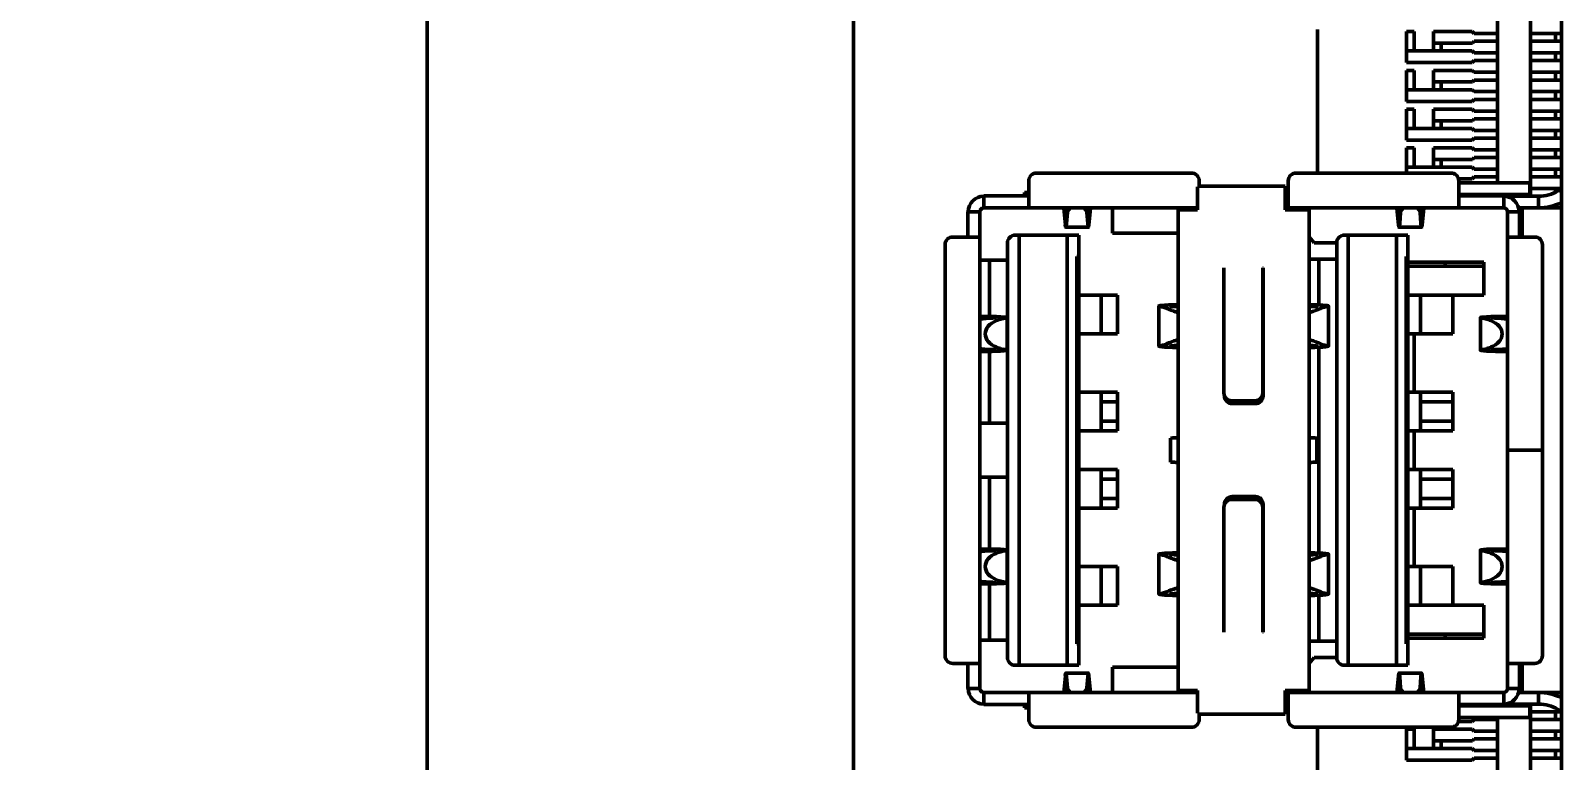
# Model space of a CAD drawing. Header units: millimetres. Extents: x 3137 to 5094, y 789 to 1822.
# Drawn here: x 3280.5 to 3320.02, y 1572.06 to 1590.89 of the extents above; entities that cross this region are included whole.
import ezdxf

# ---------------------------------------------------------------- set-up
doc = ezdxf.new("R2010")
doc.units = ezdxf.units.MM
doc.header["$LTSCALE"] = 1.8
doc.layers.add('외형선(ISO)', color=7, linetype='Continuous', lineweight=50)
doc.layers.add('치수(ISO)', color=7, linetype='Continuous', lineweight=25)
doc.styles.add('레이블 문자 (JIS)', font='')
doc.styles.get('레이블 문자 (JIS)').set_extended_font_data('Gulim')
doc.dimstyles.new('복사 대상기본값 (JIS)', dxfattribs={"dimscale": 1.5, "dimtxt": 3, "dimasz": 2, "dimexe": 1, "dimexo": 0.5, "dimgap": 0.8, "dimtad": 1, "dimdsep": 46, "dimtxsty": '레이블 문자 (JIS)', "dimblk": 'Filled-1', "dimcen": 0.09, "dimdle": 10, "dimclrd": 256, "dimclre": 256, "dimclrt": 256, "dimazin": 2, "dimtfac": 0.666667, "dimtmove": 0, "dimatfit": 3, "dimldrblk": 'OPEN', "dimfxl": 1, "dimtolj": 1, "dimtzin": 0, "dimlwd": -1, "dimlwe": -1, "dimarcsym": 0})

# ---------------------------------------------------------------- blocks, each defined once
blk = doc.blocks.new('Filled-1')
at = {"color": 0}
for p, q in [((0, 0), (-1, 0.1)), ((-1, 0.1), (-1, -0.1)), ((-1, 0), (0, 0)), ((-1, -0.1), (0, 0))]:
    blk.add_line(p, q, dxfattribs=at)
at = {"color": 0, "flags": 128}
blk.add_lwpolyline([(-1, -0.1), (0, 0), (-1, 0.1), (-1, -0.1)], dxfattribs=at)
at = {"color": 0}
blk.add_solid([(-1, -0.1), (0, 0), (-1, 0.1), (-1, -0.1)], dxfattribs=at)
blk = doc.blocks.new('*D739')
at = {"layer": 'Defpoints', "color": 0}
for p in [(3263.071, 1603.811), (3289.742, 1603.811), (3289.742, 1542.211)]:
    blk.add_point(p, dxfattribs=at)
at = {"layer": '치수(ISO)'}
for p, q in [((3288.992, 1603.811), (3261.571, 1603.811)), ((3263.071, 1545.211), (3263.071, 1600.811)), ((3288.992, 1542.211), (3261.571, 1542.211))]:
    blk.add_line(p, q, dxfattribs=at)
at = {"layer": '치수(ISO)', "linetype": 'ByBlock', "xscale": 3, "yscale": 3, "zscale": 3}
for p, rotation in [((3263.071, 1603.811), 90), ((3263.071, 1542.211), 270)]:
    blk.add_blockref('Filled-1', p, dxfattribs=dict(at, rotation=rotation))
at = {"layer": '치수(ISO)', "insert": (3252.362, 1573.07), "char_height": 15, "attachment_point": 5, "rotation": 90, "style": '레이블 문자 (JIS)'}
blk.add_mtext('\\A1;61.6', dxfattribs=at)
blk = doc.blocks.new('_Open')
at = {"color": 0, "linetype": 'ByBlock', "lineweight": -2}
for p, q in [((-1, 0.167), (0, 0)), ((-1, -0.167), (0, 0)), ((0, 0), (-1, 0))]:
    blk.add_line(p, q, dxfattribs=at)
blk = doc.blocks.new('*D740')
at = {"layer": 'Defpoints', "color": 0}
for p in [(3222.923, 1613.811), (3292.742, 1613.811), (3292.742, 1520.211)]:
    blk.add_point(p, dxfattribs=at)
at = {"layer": '치수(ISO)'}
for p, q in [((3291.992, 1613.811), (3221.423, 1613.811)), ((3222.923, 1523.211), (3222.923, 1610.811)), ((3291.992, 1520.211), (3221.423, 1520.211))]:
    blk.add_line(p, q, dxfattribs=at)
at = {"layer": '치수(ISO)', "linetype": 'ByBlock', "xscale": 3, "yscale": 3, "zscale": 3}
for p, rotation in [((3222.923, 1613.811), 90), ((3222.923, 1520.211), 270)]:
    blk.add_blockref('Filled-1', p, dxfattribs=dict(at, rotation=rotation))
at = {"layer": '치수(ISO)', "insert": (3212.234, 1566.971), "char_height": 15, "attachment_point": 5, "rotation": 90, "style": '레이블 문자 (JIS)'}
blk.add_mtext('\\A1;93.6', dxfattribs=at)

msp = doc.modelspace()

# ---------------------------------------------------------------- linework, layer by layer
at = {"layer": '외형선(ISO)'}
for p, q in [((3320.018, 1566.811), (3320.018, 1612.211)), ((3290.742, 1611.811), (3290.742, 1522.211)), ((3301.742, 1611.011), (3301.742, 1523.011)), ((3319.218, 1586.611), (3319.218, 1591.511)), ((3313.718, 1590.911), (3313.718, 1587.211)), ((3316.018, 1590.361), (3316.018, 1590.861)), ((3316.018, 1590.861), (3316.218, 1590.861)), ((3316.218, 1590.361), (3316.218, 1590.861)), ((3316.718, 1590.561), (3316.718, 1590.861)), ((3317.018, 1590.861), (3316.718, 1590.861)), ((3317.718, 1590.861), (3317.018, 1590.861)), ((3317.718, 1590.861), (3317.768, 1590.811)), ((3318.368, 1591.161), (3318.368, 1586.961)), ((3316.718, 1590.361), (3316.718, 1590.561)), ((3317.018, 1590.561), (3316.718, 1590.561)), ((3316.918, 1590.361), (3316.918, 1590.561)), ((3317.018, 1590.561), (3317.721, 1590.561)), ((3317.768, 1590.611), (3317.721, 1590.561)), ((3318.368, 1590.811), (3317.768, 1590.811)), ((3318.368, 1590.611), (3317.768, 1590.611)), ((3319.768, 1590.811), (3319.218, 1590.811)), ((3319.768, 1590.611), (3319.218, 1590.611)), ((3319.768, 1590.811), (3319.868, 1590.811)), ((3319.768, 1590.611), (3319.868, 1590.611)), ((3319.868, 1590.611), (3319.868, 1590.811)), ((3320.018, 1590.811), (3319.868, 1590.811)), ((3319.868, 1590.611), (3320.018, 1590.611)), ((3316.018, 1590.061), (3316.018, 1590.361)), ((3316.318, 1590.361), (3316.018, 1590.361)), ((3316.318, 1590.061), (3316.018, 1590.061)), ((3317.718, 1590.361), (3316.318, 1590.361)), ((3316.318, 1590.061), (3317.718, 1590.061)), ((3317.768, 1590.311), (3317.718, 1590.361)), ((3317.718, 1590.061), (3317.768, 1590.111)), ((3317.768, 1590.311), (3318.368, 1590.311)), ((3318.368, 1590.111), (3317.768, 1590.111)), ((3319.218, 1590.311), (3319.768, 1590.311)), ((3319.768, 1590.111), (3319.218, 1590.111)), ((3319.768, 1590.311), (3319.868, 1590.311)), ((3319.768, 1590.111), (3319.868, 1590.111)), ((3319.868, 1590.311), (3320.018, 1590.311)), ((3319.868, 1590.111), (3319.868, 1590.311)), ((3320.018, 1590.111), (3319.868, 1590.111)), ((3316.018, 1589.361), (3316.018, 1589.861)), ((3316.018, 1589.861), (3316.218, 1589.861)), ((3316.218, 1589.361), (3316.218, 1589.861)), ((3316.718, 1589.561), (3316.718, 1589.861)), ((3317.018, 1589.861), (3316.718, 1589.861)), ((3317.718, 1589.861), (3317.018, 1589.861)), ((3317.718, 1589.861), (3317.768, 1589.811)), ((3318.368, 1589.811), (3317.768, 1589.811)), ((3319.768, 1589.811), (3319.218, 1589.811)), ((3319.768, 1589.811), (3319.868, 1589.811)), ((3320.018, 1589.811), (3319.868, 1589.811)), ((3319.868, 1589.611), (3319.868, 1589.811)), ((3316.018, 1589.061), (3316.018, 1589.361)), ((3316.318, 1589.361), (3316.018, 1589.361)), ((3317.718, 1589.361), (3316.318, 1589.361)), ((3316.718, 1589.361), (3316.718, 1589.561)), ((3317.018, 1589.561), (3316.718, 1589.561)), ((3316.918, 1589.361), (3316.918, 1589.561)), ((3317.018, 1589.561), (3317.721, 1589.561)), ((3317.768, 1589.311), (3317.718, 1589.361)), ((3317.768, 1589.611), (3317.721, 1589.561)), ((3318.368, 1589.611), (3317.768, 1589.611)), ((3317.768, 1589.311), (3318.368, 1589.311)), ((3319.768, 1589.611), (3319.218, 1589.611)), ((3319.218, 1589.311), (3319.768, 1589.311)), ((3319.768, 1589.611), (3319.868, 1589.611)), ((3319.768, 1589.311), (3319.868, 1589.311)), ((3319.868, 1589.611), (3320.018, 1589.611)), ((3319.868, 1589.311), (3320.018, 1589.311)), ((3319.868, 1589.111), (3319.868, 1589.311)), ((3316.318, 1589.061), (3316.018, 1589.061)), ((3316.018, 1588.361), (3316.018, 1588.861)), ((3316.018, 1588.861), (3316.218, 1588.861)), ((3316.218, 1588.361), (3316.218, 1588.861)), ((3316.318, 1589.061), (3317.718, 1589.061)), ((3316.718, 1588.561), (3316.718, 1588.861)), ((3317.018, 1588.861), (3316.718, 1588.861)), ((3317.718, 1588.861), (3317.018, 1588.861)), ((3317.718, 1589.061), (3317.768, 1589.111)), ((3317.718, 1588.861), (3317.768, 1588.811)), ((3318.368, 1589.111), (3317.768, 1589.111)), ((3319.768, 1589.111), (3319.218, 1589.111)), ((3319.768, 1589.111), (3319.868, 1589.111)), ((3320.018, 1589.111), (3319.868, 1589.111)), ((3316.718, 1588.361), (3316.718, 1588.561)), ((3317.018, 1588.561), (3316.718, 1588.561)), ((3316.918, 1588.361), (3316.918, 1588.561)), ((3317.018, 1588.561), (3317.721, 1588.561)), ((3317.768, 1588.611), (3317.721, 1588.561)), ((3318.368, 1588.811), (3317.768, 1588.811)), ((3318.368, 1588.611), (3317.768, 1588.611)), ((3319.768, 1588.811), (3319.218, 1588.811)), ((3319.768, 1588.611), (3319.218, 1588.611)), ((3319.768, 1588.811), (3319.868, 1588.811)), ((3319.768, 1588.611), (3319.868, 1588.611)), ((3320.018, 1588.811), (3319.868, 1588.811)), ((3319.868, 1588.611), (3319.868, 1588.811)), ((3319.868, 1588.611), (3320.018, 1588.611)), ((3316.018, 1588.061), (3316.018, 1588.361)), ((3316.318, 1588.361), (3316.018, 1588.361)), ((3317.718, 1588.361), (3316.318, 1588.361)), ((3317.768, 1588.311), (3317.718, 1588.361)), ((3317.718, 1588.061), (3317.768, 1588.111)), ((3317.768, 1588.311), (3318.368, 1588.311)), ((3318.368, 1588.111), (3317.768, 1588.111)), ((3319.218, 1588.311), (3319.768, 1588.311)), ((3319.768, 1588.111), (3319.218, 1588.111)), ((3319.768, 1588.311), (3319.868, 1588.311)), ((3319.768, 1588.111), (3319.868, 1588.111)), ((3319.868, 1588.311), (3320.018, 1588.311)), ((3319.868, 1588.111), (3319.868, 1588.311)), ((3320.018, 1588.111), (3319.868, 1588.111)), ((3316.318, 1588.061), (3316.018, 1588.061)), ((3316.018, 1587.361), (3316.018, 1587.861)), ((3316.018, 1587.861), (3316.218, 1587.861)), ((3316.218, 1587.361), (3316.218, 1587.861)), ((3316.318, 1588.061), (3317.718, 1588.061)), ((3317.018, 1587.861), (3316.718, 1587.861)), ((3316.718, 1587.561), (3316.718, 1587.861)), ((3317.718, 1587.861), (3317.018, 1587.861)), ((3317.718, 1587.861), (3317.768, 1587.811)), ((3318.368, 1587.811), (3317.768, 1587.811)), ((3319.768, 1587.811), (3319.218, 1587.811)), ((3319.768, 1587.811), (3319.868, 1587.811)), ((3320.018, 1587.811), (3319.868, 1587.811)), ((3319.868, 1587.611), (3319.868, 1587.811)), ((3316.018, 1587.211), (3316.018, 1587.361)), ((3316.318, 1587.361), (3316.018, 1587.361)), ((3317.718, 1587.361), (3316.318, 1587.361)), ((3317.018, 1587.561), (3316.718, 1587.561)), ((3316.718, 1587.361), (3316.718, 1587.561)), ((3316.918, 1587.361), (3316.918, 1587.561)), ((3317.018, 1587.561), (3317.721, 1587.561)), ((3317.768, 1587.311), (3317.718, 1587.361)), ((3317.768, 1587.611), (3317.721, 1587.561)), ((3318.368, 1587.611), (3317.768, 1587.611)), ((3317.768, 1587.311), (3318.368, 1587.311)), ((3319.768, 1587.611), (3319.218, 1587.611)), ((3319.218, 1587.311), (3319.768, 1587.311)), ((3319.768, 1587.611), (3319.868, 1587.611)), ((3319.768, 1587.311), (3319.868, 1587.311)), ((3319.868, 1587.611), (3320.018, 1587.611)), ((3319.868, 1587.311), (3320.018, 1587.311)), ((3319.868, 1587.111), (3319.868, 1587.311)), ((3306.268, 1587.011), (3306.268, 1586.621)), ((3310.468, 1587.211), (3306.468, 1587.211)), ((3310.668, 1586.852), (3310.668, 1587.011)), ((3312.968, 1587.011), (3312.968, 1586.621)), ((3317.168, 1587.211), (3313.168, 1587.211)), ((3317.361, 1587.061), (3317.718, 1587.061)), ((3317.368, 1586.621), (3317.368, 1587.011)), ((3317.368, 1586.961), (3318.124, 1586.961)), ((3317.718, 1587.061), (3317.768, 1587.111)), ((3318.368, 1587.111), (3317.768, 1587.111)), ((3318.266, 1586.961), (3318.124, 1586.961)), ((3319.148, 1586.961), (3318.266, 1586.961)), ((3319.207, 1586.961), (3319.148, 1586.961)), ((3319.207, 1586.961), (3319.207, 1586.661)), ((3319.768, 1587.111), (3319.218, 1587.111)), ((3319.768, 1587.111), (3319.868, 1587.111)), ((3320.018, 1587.111), (3319.868, 1587.111)), ((3305.108, 1586.621), (3306.268, 1586.621)), ((3305.108, 1586.311), (3305.108, 1586.621)), ((3306.268, 1586.711), (3306.158, 1586.711)), ((3306.158, 1586.621), (3306.158, 1586.711)), ((3306.268, 1586.621), (3306.268, 1586.311)), ((3310.628, 1586.852), (3310.628, 1586.562)), ((3310.628, 1586.562), (3310.628, 1586.262)), ((3310.668, 1586.872), (3312.888, 1586.872)), ((3312.888, 1586.562), (3312.888, 1586.872)), ((3312.968, 1586.661), (3312.888, 1586.661)), ((3312.888, 1586.621), (3312.968, 1586.621)), ((3312.888, 1586.262), (3312.888, 1586.562)), ((3312.968, 1586.621), (3312.968, 1586.311)), ((3317.368, 1586.661), (3318.124, 1586.661)), ((3317.368, 1586.311), (3317.368, 1586.621)), ((3317.368, 1586.621), (3318.528, 1586.621)), ((3318.107, 1586.661), (3318.147, 1586.621)), ((3318.266, 1586.661), (3318.124, 1586.661)), ((3319.148, 1586.661), (3318.266, 1586.661)), ((3318.528, 1586.621), (3318.528, 1586.311)), ((3318.528, 1586.611), (3319.428, 1586.611)), ((3319.207, 1586.661), (3319.148, 1586.661)), ((3319.207, 1586.651), (3319.207, 1586.661)), ((3319.207, 1586.651), (3319.207, 1586.611)), ((3319.768, 1586.811), (3319.218, 1586.811)), ((3319.428, 1586.311), (3319.428, 1586.611)), ((3319.768, 1586.811), (3319.868, 1586.811)), ((3320.018, 1586.811), (3319.868, 1586.811)), ((3319.868, 1586.713), (3319.868, 1586.811)), ((3320.018, 1586.797), (3319.933, 1586.748)), ((3304.698, 1586.211), (3305.007, 1586.211)), ((3304.698, 1585.561), (3304.698, 1586.211)), ((3305.007, 1585.561), (3305.007, 1586.211)), ((3305.008, 1586.211), (3305.007, 1586.211)), ((3305.008, 1586.211), (3305.008, 1573.911)), ((3310.628, 1586.311), (3305.108, 1586.311)), ((3305.108, 1586.311), (3306.268, 1586.311)), ((3305.108, 1586.311), (3305.108, 1586.311)), ((3307.213, 1585.88), (3307.171, 1586.309)), ((3307.22, 1586.146), (3307.204, 1586.311)), ((3307.248, 1586.311), (3307.236, 1586.162)), ((3307.266, 1586.195), (3307.244, 1585.911)), ((3307.791, 1585.911), (3307.769, 1586.195)), ((3307.799, 1586.162), (3307.788, 1586.311)), ((3307.831, 1586.311), (3307.815, 1586.146)), ((3307.864, 1586.309), (3307.822, 1585.88)), ((3308.428, 1585.659), (3308.428, 1586.311)), ((3310.128, 1586.262), (3310.628, 1586.262)), ((3310.128, 1586.262), (3310.128, 1573.862)), ((3318.528, 1586.311), (3312.888, 1586.311)), ((3312.888, 1586.311), (3312.968, 1586.311)), ((3313.008, 1586.262), (3312.888, 1586.262)), ((3313.008, 1586.262), (3313.508, 1586.262)), ((3313.428, 1586.262), (3313.428, 1586.311)), ((3313.508, 1586.262), (3313.508, 1573.862)), ((3315.813, 1585.88), (3315.771, 1586.309)), ((3315.82, 1586.146), (3315.804, 1586.311)), ((3315.848, 1586.311), (3315.836, 1586.162)), ((3315.866, 1586.195), (3315.844, 1585.911)), ((3316.391, 1585.911), (3316.369, 1586.195)), ((3316.399, 1586.162), (3316.388, 1586.311)), ((3316.431, 1586.311), (3316.415, 1586.146)), ((3316.464, 1586.309), (3316.422, 1585.88)), ((3317.368, 1586.311), (3318.528, 1586.311)), ((3318.528, 1586.311), (3318.528, 1586.311)), ((3318.628, 1586.211), (3318.628, 1585.561)), ((3318.628, 1586.211), (3318.628, 1586.211)), ((3318.628, 1580.062), (3318.628, 1586.211)), ((3318.628, 1586.211), (3318.938, 1586.211)), ((3319.008, 1586.311), (3318.915, 1586.311)), ((3318.938, 1586.211), (3318.938, 1585.561)), ((3320.018, 1586.311), (3319.008, 1586.311)), ((3319.008, 1585.561), (3319.008, 1586.311)), ((3307.808, 1585.811), (3307.227, 1585.811)), ((3315.827, 1585.811), (3316.408, 1585.811)), ((3304.108, 1585.361), (3304.108, 1574.761)), ((3304.698, 1585.561), (3304.308, 1585.561)), ((3305.007, 1585.561), (3304.698, 1585.561)), ((3305.718, 1574.711), (3305.718, 1585.411)), ((3305.918, 1585.611), (3306.018, 1585.611)), ((3306.018, 1585.611), (3306.018, 1574.511)), ((3306.018, 1585.611), (3307.258, 1585.611)), ((3307.258, 1585.611), (3307.558, 1585.611)), ((3307.258, 1574.511), (3307.258, 1585.611)), ((3307.558, 1585.611), (3307.558, 1585.061)), ((3310.128, 1585.659), (3308.428, 1585.659)), ((3313.633, 1585.411), (3313.508, 1585.562)), ((3314.218, 1585.411), (3313.633, 1585.411)), ((3314.218, 1574.711), (3314.218, 1585.411)), ((3314.418, 1585.611), (3314.518, 1585.611)), ((3314.518, 1585.611), (3314.518, 1574.511)), ((3314.518, 1585.611), (3315.758, 1585.611)), ((3315.758, 1585.611), (3316.058, 1585.611)), ((3315.758, 1574.511), (3315.758, 1585.611)), ((3316.058, 1585.611), (3316.058, 1585.061)), ((3318.938, 1585.561), (3318.628, 1585.561)), ((3319.328, 1585.561), (3318.938, 1585.561)), ((3319.528, 1580.062), (3319.528, 1585.361)), ((3305.008, 1584.961), (3305.258, 1584.961)), ((3305.258, 1584.961), (3305.258, 1583.512)), ((3305.718, 1584.961), (3305.258, 1584.961)), ((3307.508, 1585.061), (3307.508, 1575.061)), ((3307.558, 1585.061), (3307.508, 1585.061)), ((3307.558, 1585.061), (3307.558, 1575.061)), ((3313.508, 1584.986), (3313.758, 1584.986)), ((3313.758, 1584.986), (3313.758, 1583.808)), ((3314.218, 1584.986), (3313.758, 1584.986)), ((3316.058, 1585.061), (3316.008, 1585.061)), ((3316.008, 1585.061), (3316.008, 1575.061)), ((3316.058, 1585.061), (3316.058, 1575.061)), ((3318.018, 1584.911), (3316.058, 1584.911)), ((3317.018, 1584.911), (3317.018, 1584.811)), ((3318.018, 1584.061), (3318.018, 1584.911)), ((3311.308, 1584.534), (3311.308, 1584.762)), ((3311.308, 1583.832), (3311.308, 1584.534)), ((3312.308, 1584.762), (3312.318, 1584.762)), ((3312.308, 1584.534), (3312.308, 1584.762)), ((3312.318, 1584.609), (3312.308, 1584.609)), ((3312.308, 1583.832), (3312.308, 1584.534)), ((3312.318, 1584.762), (3312.318, 1581.462)), ((3316.058, 1584.811), (3318.018, 1584.811)), ((3307.689, 1584.061), (3307.558, 1584.061)), ((3307.689, 1584.061), (3308.141, 1584.061)), ((3308.141, 1584.061), (3308.558, 1584.061)), ((3308.141, 1584.061), (3308.141, 1583.061)), ((3308.558, 1584.061), (3308.558, 1583.061)), ((3309.628, 1582.747), (3309.628, 1583.778)), ((3310.122, 1583.815), (3309.978, 1583.811)), ((3310.105, 1583.762), (3310.106, 1583.762)), ((3310.106, 1583.795), (3310.128, 1583.796)), ((3311.308, 1583.832), (3311.308, 1583.376)), ((3312.308, 1583.832), (3312.308, 1583.376)), ((3313.508, 1583.796), (3313.529, 1583.795)), ((3313.657, 1583.811), (3313.513, 1583.815)), ((3313.529, 1583.762), (3313.53, 1583.762)), ((3314.008, 1582.747), (3314.008, 1583.778)), ((3316.075, 1584.061), (3316.058, 1584.061)), ((3316.075, 1584.061), (3316.381, 1584.061)), ((3317.218, 1584.061), (3316.381, 1584.061)), ((3316.381, 1584.061), (3316.381, 1583.061)), ((3317.218, 1584.061), (3318.018, 1584.061)), ((3317.218, 1583.061), (3317.218, 1584.061)), ((3305.212, 1583.495), (3305.008, 1583.5)), ((3305.32, 1583.511), (3305.014, 1583.518)), ((3305.17, 1583.46), (3305.272, 1583.464)), ((3305.71, 1582.643), (3305.71, 1583.479)), ((3311.308, 1581.536), (3311.308, 1583.376)), ((3312.308, 1581.536), (3312.308, 1583.376)), ((3317.926, 1582.643), (3317.926, 1583.479)), ((3318.621, 1583.518), (3318.315, 1583.511)), ((3318.363, 1583.464), (3318.465, 1583.46)), ((3318.628, 1583.5), (3318.424, 1583.495)), ((3307.689, 1583.061), (3307.558, 1583.061)), ((3307.689, 1583.061), (3308.141, 1583.061)), ((3308.558, 1583.061), (3308.141, 1583.061)), ((3316.075, 1583.061), (3316.058, 1583.061)), ((3316.075, 1583.061), (3316.381, 1583.061)), ((3316.218, 1581.561), (3316.218, 1583.061)), ((3316.381, 1583.061), (3317.218, 1583.061)), ((3305.008, 1582.622), (3305.212, 1582.626)), ((3305.014, 1582.604), (3305.32, 1582.61)), ((3305.272, 1582.657), (3305.17, 1582.661)), ((3305.258, 1582.609), (3305.258, 1580.761)), ((3309.978, 1582.714), (3310.122, 1582.71)), ((3310.106, 1582.763), (3310.105, 1582.763)), ((3310.128, 1582.729), (3310.106, 1582.73)), ((3313.529, 1582.73), (3313.508, 1582.729)), ((3313.513, 1582.71), (3313.657, 1582.714)), ((3313.53, 1582.763), (3313.529, 1582.763)), ((3313.758, 1582.717), (3313.758, 1577.408)), ((3318.315, 1582.61), (3318.621, 1582.604)), ((3318.465, 1582.661), (3318.363, 1582.657)), ((3318.424, 1582.626), (3318.628, 1582.622)), ((3307.689, 1581.561), (3307.558, 1581.561)), ((3307.689, 1581.561), (3308.141, 1581.561)), ((3308.141, 1581.561), (3308.558, 1581.561)), ((3308.141, 1581.561), (3308.141, 1580.561)), ((3308.558, 1581.561), (3308.558, 1580.561)), ((3311.318, 1581.462), (3311.318, 1581.473)), ((3312.306, 1581.509), (3312.318, 1581.509)), ((3316.075, 1581.561), (3316.058, 1581.561)), ((3316.075, 1581.561), (3316.381, 1581.561)), ((3317.218, 1581.561), (3316.381, 1581.561)), ((3316.381, 1581.561), (3316.381, 1580.561)), ((3317.218, 1580.561), (3317.218, 1581.561)), ((3308.558, 1581.311), (3308.141, 1581.311)), ((3311.508, 1581.336), (3312.108, 1581.336)), ((3312.118, 1581.262), (3311.518, 1581.262)), ((3317.218, 1581.311), (3316.381, 1581.311)), ((3305.008, 1580.761), (3305.012, 1580.761)), ((3305.012, 1580.761), (3305.613, 1580.761)), ((3305.613, 1580.761), (3305.718, 1580.761)), ((3308.141, 1580.811), (3308.558, 1580.811)), ((3316.381, 1580.811), (3317.218, 1580.811)), ((3307.689, 1580.561), (3307.558, 1580.561)), ((3307.689, 1580.561), (3308.141, 1580.561)), ((3308.558, 1580.561), (3308.141, 1580.561)), ((3309.928, 1579.75), (3309.928, 1580.375)), ((3313.708, 1579.75), (3313.708, 1580.375)), ((3316.075, 1580.561), (3316.058, 1580.561)), ((3316.075, 1580.561), (3316.381, 1580.561)), ((3316.218, 1579.561), (3316.218, 1580.561)), ((3316.381, 1580.561), (3317.218, 1580.561)), ((3318.628, 1580.062), (3318.938, 1580.062)), ((3318.628, 1580.06), (3318.938, 1580.06)), ((3318.628, 1573.911), (3318.628, 1580.06)), ((3318.938, 1580.062), (3319.528, 1580.062)), ((3319.528, 1580.06), (3318.938, 1580.06)), ((3319.008, 1580.06), (3319.008, 1580.062)), ((3319.528, 1574.761), (3319.528, 1580.06)), ((3307.689, 1579.561), (3307.558, 1579.561)), ((3307.689, 1579.561), (3308.141, 1579.561)), ((3308.141, 1579.561), (3308.558, 1579.561)), ((3308.141, 1579.561), (3308.141, 1578.561)), ((3308.558, 1579.561), (3308.558, 1578.561)), ((3316.075, 1579.561), (3316.058, 1579.561)), ((3316.075, 1579.561), (3316.381, 1579.561)), ((3317.218, 1579.561), (3316.381, 1579.561)), ((3316.381, 1579.561), (3316.381, 1578.561)), ((3317.218, 1578.561), (3317.218, 1579.561)), ((3305.008, 1579.361), (3305.012, 1579.361)), ((3305.012, 1579.361), (3305.613, 1579.361)), ((3305.258, 1579.361), (3305.258, 1577.512)), ((3305.613, 1579.361), (3305.718, 1579.361)), ((3308.558, 1579.311), (3308.141, 1579.311)), ((3317.218, 1579.311), (3316.381, 1579.311)), ((3308.141, 1578.811), (3308.558, 1578.811)), ((3311.308, 1576.749), (3311.308, 1578.589)), ((3311.318, 1578.652), (3311.318, 1578.662)), ((3311.508, 1578.789), (3312.108, 1578.789)), ((3311.518, 1578.862), (3312.118, 1578.862)), ((3312.306, 1578.612), (3312.318, 1578.612)), ((3312.308, 1576.749), (3312.308, 1578.589)), ((3312.318, 1578.662), (3312.318, 1575.362)), ((3316.381, 1578.811), (3317.218, 1578.811)), ((3307.689, 1578.561), (3307.558, 1578.561)), ((3307.689, 1578.561), (3308.141, 1578.561)), ((3308.558, 1578.561), (3308.141, 1578.561)), ((3316.075, 1578.561), (3316.058, 1578.561)), ((3316.075, 1578.561), (3316.381, 1578.561)), ((3316.218, 1577.061), (3316.218, 1578.561)), ((3316.381, 1578.561), (3317.218, 1578.561)), ((3305.212, 1577.495), (3305.008, 1577.5)), ((3305.32, 1577.511), (3305.014, 1577.518)), ((3305.17, 1577.46), (3305.272, 1577.464)), ((3305.71, 1577.479), (3305.71, 1576.643)), ((3310.122, 1577.415), (3309.978, 1577.411)), ((3313.657, 1577.411), (3313.513, 1577.415)), ((3317.926, 1577.479), (3317.926, 1576.643)), ((3318.621, 1577.518), (3318.315, 1577.511)), ((3318.363, 1577.464), (3318.465, 1577.46)), ((3318.628, 1577.5), (3318.424, 1577.495)), ((3307.689, 1577.061), (3307.558, 1577.061)), ((3307.689, 1577.061), (3308.141, 1577.061)), ((3308.141, 1577.061), (3308.558, 1577.061)), ((3308.141, 1577.061), (3308.141, 1576.061)), ((3308.558, 1577.061), (3308.558, 1576.061)), ((3309.628, 1577.378), (3309.628, 1576.347)), ((3310.105, 1577.362), (3310.106, 1577.362)), ((3310.106, 1577.395), (3310.128, 1577.396)), ((3313.508, 1577.396), (3313.529, 1577.395)), ((3313.529, 1577.362), (3313.53, 1577.362)), ((3314.008, 1577.378), (3314.008, 1576.347)), ((3316.075, 1577.061), (3316.058, 1577.061)), ((3316.075, 1577.061), (3316.381, 1577.061)), ((3317.218, 1577.061), (3316.381, 1577.061)), ((3316.381, 1577.061), (3316.381, 1576.061)), ((3317.218, 1576.061), (3317.218, 1577.061)), ((3305.008, 1576.622), (3305.212, 1576.626)), ((3305.272, 1576.657), (3305.17, 1576.661)), ((3311.308, 1576.749), (3311.308, 1576.292)), ((3312.308, 1576.749), (3312.308, 1576.292)), ((3318.465, 1576.661), (3318.363, 1576.657)), ((3318.424, 1576.626), (3318.628, 1576.622)), ((3305.014, 1576.604), (3305.32, 1576.61)), ((3305.258, 1576.609), (3305.258, 1575.161)), ((3309.978, 1576.314), (3310.122, 1576.31)), ((3310.106, 1576.363), (3310.105, 1576.363)), ((3310.128, 1576.329), (3310.106, 1576.33)), ((3311.308, 1575.591), (3311.308, 1576.292)), ((3312.308, 1575.591), (3312.308, 1576.292)), ((3313.529, 1576.33), (3313.508, 1576.329)), ((3313.513, 1576.31), (3313.657, 1576.314)), ((3313.53, 1576.363), (3313.529, 1576.363)), ((3313.758, 1576.317), (3313.758, 1575.136)), ((3318.315, 1576.61), (3318.621, 1576.604)), ((3307.689, 1576.061), (3307.558, 1576.061)), ((3307.689, 1576.061), (3308.141, 1576.061)), ((3308.558, 1576.061), (3308.141, 1576.061)), ((3316.075, 1576.061), (3316.058, 1576.061)), ((3316.075, 1576.061), (3316.381, 1576.061)), ((3317.218, 1576.061), (3316.381, 1576.061)), ((3318.018, 1576.061), (3317.218, 1576.061)), ((3318.018, 1575.211), (3318.018, 1576.061)), ((3311.308, 1575.362), (3311.308, 1575.591)), ((3312.308, 1575.362), (3312.308, 1575.591)), ((3312.318, 1575.512), (3312.308, 1575.512)), ((3305.258, 1575.161), (3305.008, 1575.161)), ((3305.718, 1575.161), (3305.258, 1575.161)), ((3307.508, 1575.061), (3307.558, 1575.061)), ((3307.558, 1575.061), (3307.558, 1574.511)), ((3312.318, 1575.362), (3312.308, 1575.362)), ((3313.758, 1575.136), (3313.508, 1575.136)), ((3314.218, 1575.136), (3313.758, 1575.136)), ((3316.008, 1575.061), (3316.058, 1575.061)), ((3316.058, 1575.311), (3318.018, 1575.311)), ((3316.058, 1575.211), (3318.018, 1575.211)), ((3316.058, 1575.061), (3316.058, 1574.511)), ((3317.018, 1575.211), (3317.018, 1575.311)), ((3313.508, 1574.559), (3313.634, 1574.711)), ((3313.634, 1574.711), (3314.218, 1574.711)), ((3304.308, 1574.561), (3304.698, 1574.561)), ((3304.698, 1573.911), (3304.698, 1574.561)), ((3304.698, 1574.561), (3305.007, 1574.561)), ((3305.007, 1573.911), (3305.007, 1574.561)), ((3306.018, 1574.511), (3305.918, 1574.511)), ((3306.018, 1574.511), (3307.258, 1574.511)), ((3307.171, 1573.812), (3307.213, 1574.242)), ((3307.808, 1574.311), (3307.227, 1574.311)), ((3307.558, 1574.511), (3307.258, 1574.511)), ((3307.822, 1574.242), (3307.864, 1573.812)), ((3308.428, 1574.462), (3310.128, 1574.462)), ((3308.428, 1573.811), (3308.428, 1574.462)), ((3314.518, 1574.511), (3314.418, 1574.511)), ((3314.518, 1574.511), (3315.758, 1574.511)), ((3316.058, 1574.511), (3315.758, 1574.511)), ((3315.771, 1573.812), (3315.813, 1574.242)), ((3315.827, 1574.311), (3316.408, 1574.311)), ((3316.422, 1574.242), (3316.464, 1573.812)), ((3318.628, 1574.561), (3318.938, 1574.561)), ((3318.628, 1574.561), (3318.628, 1573.911)), ((3318.938, 1574.561), (3319.328, 1574.561)), ((3318.938, 1574.561), (3318.938, 1573.911)), ((3319.008, 1573.811), (3319.008, 1574.561)), ((3305.007, 1573.911), (3304.698, 1573.911)), ((3305.008, 1573.911), (3305.007, 1573.911)), ((3307.204, 1573.811), (3307.22, 1573.976)), ((3307.236, 1573.96), (3307.248, 1573.811)), ((3307.244, 1574.21), (3307.266, 1573.926)), ((3307.769, 1573.926), (3307.791, 1574.21)), ((3307.788, 1573.811), (3307.799, 1573.96)), ((3307.815, 1573.976), (3307.831, 1573.811)), ((3310.128, 1573.862), (3310.628, 1573.862)), ((3310.628, 1573.862), (3310.628, 1573.562)), ((3313.008, 1573.862), (3312.888, 1573.862)), ((3312.888, 1573.562), (3312.888, 1573.862)), ((3313.008, 1573.862), (3313.508, 1573.862)), ((3313.428, 1573.811), (3313.428, 1573.862)), ((3315.804, 1573.811), (3315.82, 1573.976)), ((3315.836, 1573.96), (3315.848, 1573.811)), ((3315.844, 1574.21), (3315.866, 1573.926)), ((3316.369, 1573.926), (3316.391, 1574.21)), ((3316.388, 1573.811), (3316.399, 1573.96)), ((3316.415, 1573.976), (3316.431, 1573.811)), ((3318.938, 1573.911), (3318.628, 1573.911)), ((3318.628, 1573.911), (3318.628, 1573.911)), ((3305.108, 1573.811), (3305.108, 1573.81)), ((3305.108, 1573.811), (3310.628, 1573.811)), ((3305.108, 1573.501), (3305.108, 1573.81)), ((3306.268, 1573.81), (3305.108, 1573.81)), ((3306.268, 1573.501), (3305.108, 1573.501)), ((3306.158, 1573.411), (3306.158, 1573.501)), ((3306.268, 1573.81), (3306.268, 1573.501)), ((3306.268, 1573.501), (3306.268, 1573.111)), ((3310.628, 1573.562), (3310.628, 1573.273)), ((3312.888, 1573.811), (3318.528, 1573.811)), ((3312.968, 1573.81), (3312.888, 1573.81)), ((3312.888, 1573.252), (3312.888, 1573.562)), ((3312.968, 1573.501), (3312.888, 1573.501)), ((3312.888, 1573.461), (3312.968, 1573.461)), ((3312.968, 1573.81), (3312.968, 1573.501)), ((3312.968, 1573.501), (3312.968, 1573.111)), ((3318.528, 1573.81), (3317.368, 1573.81)), ((3317.368, 1573.501), (3317.368, 1573.81)), ((3318.528, 1573.501), (3317.368, 1573.501)), ((3317.368, 1573.111), (3317.368, 1573.501)), ((3318.124, 1573.461), (3317.368, 1573.461)), ((3318.107, 1573.461), (3318.147, 1573.501)), ((3318.124, 1573.461), (3318.266, 1573.461)), ((3318.266, 1573.461), (3319.148, 1573.461)), ((3318.528, 1573.811), (3318.528, 1573.81)), ((3318.528, 1573.81), (3318.528, 1573.501)), ((3319.428, 1573.511), (3318.528, 1573.511)), ((3319.008, 1573.811), (3318.915, 1573.811)), ((3320.018, 1573.811), (3319.008, 1573.811)), ((3319.148, 1573.461), (3319.207, 1573.461)), ((3319.207, 1573.511), (3319.207, 1573.471)), ((3319.207, 1573.471), (3319.207, 1573.461)), ((3319.207, 1573.461), (3319.207, 1573.161)), ((3319.218, 1567.061), (3319.218, 1573.511)), ((3319.428, 1573.811), (3319.428, 1573.511)), ((3319.868, 1573.734), (3319.868, 1573.811)), ((3306.158, 1573.411), (3306.268, 1573.411)), ((3310.668, 1573.111), (3310.668, 1573.273)), ((3312.888, 1573.252), (3310.668, 1573.252)), ((3317.361, 1573.061), (3317.718, 1573.061)), ((3318.124, 1573.161), (3317.368, 1573.161)), ((3317.718, 1573.061), (3317.768, 1573.111)), ((3318.368, 1573.111), (3317.768, 1573.111)), ((3318.124, 1573.161), (3318.266, 1573.161)), ((3318.266, 1573.161), (3319.148, 1573.161)), ((3318.368, 1573.161), (3318.368, 1567.061)), ((3319.148, 1573.161), (3319.207, 1573.161)), ((3319.218, 1573.311), (3319.768, 1573.311)), ((3319.768, 1573.111), (3319.218, 1573.111)), ((3319.768, 1573.311), (3319.868, 1573.311)), ((3319.768, 1573.111), (3319.868, 1573.111)), ((3319.868, 1573.311), (3320.018, 1573.311)), ((3319.868, 1573.111), (3319.868, 1573.311)), ((3320.018, 1573.111), (3319.868, 1573.111)), ((3319.933, 1573.373), (3320.018, 1573.324)), ((3306.468, 1572.911), (3310.468, 1572.911)), ((3313.168, 1572.911), (3317.168, 1572.911)), ((3313.718, 1572.911), (3313.718, 1567.061)), ((3316.018, 1572.361), (3316.018, 1572.861)), ((3316.018, 1572.861), (3316.218, 1572.861)), ((3316.218, 1572.361), (3316.218, 1572.861)), ((3316.718, 1572.561), (3316.718, 1572.861)), ((3317.018, 1572.861), (3316.718, 1572.861)), ((3317.718, 1572.861), (3317.018, 1572.861)), ((3317.718, 1572.861), (3317.768, 1572.811)), ((3318.368, 1572.811), (3317.768, 1572.811)), ((3319.768, 1572.811), (3319.218, 1572.811)), ((3319.768, 1572.811), (3319.868, 1572.811)), ((3320.018, 1572.811), (3319.868, 1572.811)), ((3319.868, 1572.611), (3319.868, 1572.811)), ((3316.018, 1572.061), (3316.018, 1572.361)), ((3316.318, 1572.361), (3316.018, 1572.361)), ((3317.718, 1572.361), (3316.318, 1572.361)), ((3316.718, 1572.361), (3316.718, 1572.561)), ((3317.018, 1572.561), (3316.718, 1572.561)), ((3316.918, 1572.361), (3316.918, 1572.561)), ((3317.018, 1572.561), (3317.721, 1572.561)), ((3317.768, 1572.311), (3317.718, 1572.361)), ((3317.768, 1572.611), (3317.721, 1572.561)), ((3318.368, 1572.611), (3317.768, 1572.611)), ((3317.768, 1572.311), (3318.368, 1572.311)), ((3319.768, 1572.611), (3319.218, 1572.611)), ((3319.218, 1572.311), (3319.768, 1572.311)), ((3319.768, 1572.611), (3319.868, 1572.611)), ((3319.768, 1572.311), (3319.868, 1572.311)), ((3319.868, 1572.611), (3320.018, 1572.611)), ((3319.868, 1572.311), (3320.018, 1572.311)), ((3319.868, 1572.111), (3319.868, 1572.311)), ((3316.318, 1572.061), (3316.018, 1572.061)), ((3316.318, 1572.061), (3317.718, 1572.061)), ((3317.718, 1572.061), (3317.768, 1572.111)), ((3318.368, 1572.111), (3317.768, 1572.111)), ((3319.768, 1572.111), (3319.218, 1572.111)), ((3319.768, 1572.111), (3319.868, 1572.111)), ((3320.018, 1572.111), (3319.868, 1572.111))]:
    msp.add_line(p, q, dxfattribs=at)
for centre, radius, start, end in [((3306.468, 1587.011), 0.2, 90, 180), ((3310.468, 1587.011), 0.2, 0, 90), ((3313.168, 1587.011), 0.2, 90, 180), ((3317.168, 1587.011), 0.2, 0, 90), ((3305.108, 1586.211), 0.4, 90, 180), ((3318.528, 1586.211), 0.4, 0, 90), ((3319.428, 1587.611), 1, 270, 300.3748), ((3305.108, 1586.211), 0.1, 90, 180), ((3318.528, 1586.211), 0.1, 0, 90), ((3319.428, 1587.611), 1.3, 270, 296.9907), ((3304.308, 1585.361), 0.2, 90, 180), ((3305.918, 1585.411), 0.2, 90, 180), ((3314.418, 1585.411), 0.2, 90, 180), ((3319.328, 1585.361), 0.2, 0, 90), ((3311.508, 1581.536), 0.2, 180, 270), ((3311.518, 1581.462), 0.2, 180, 270), ((3312.108, 1581.536), 0.2, 270, 0), ((3312.118, 1581.462), 0.2, 270, 0), ((3311.508, 1578.589), 0.2, 90, 180), ((3311.518, 1578.662), 0.2, 90, 180), ((3312.108, 1578.589), 0.2, 0, 90), ((3312.118, 1578.662), 0.2, 0, 90), ((3304.308, 1574.761), 0.2, 180, 270), ((3305.918, 1574.711), 0.2, 180, 270), ((3314.418, 1574.711), 0.2, 180, 270), ((3319.328, 1574.761), 0.2, 270, 0), ((3305.108, 1573.911), 0.4, 180, 270), ((3305.108, 1573.911), 0.1, 180, 270), ((3318.528, 1573.911), 0.4, 270, 0), ((3318.528, 1573.911), 0.1, 270, 0), ((3319.428, 1572.511), 1.3, 63.0093, 90), ((3319.428, 1572.511), 1, 59.6252, 90), ((3306.468, 1573.111), 0.2, 180, 270), ((3310.468, 1573.111), 0.2, 270, 0), ((3313.168, 1573.111), 0.2, 180, 270), ((3317.168, 1573.111), 0.2, 270, 0)]:
    msp.add_arc(centre, radius, start, end, dxfattribs=at)
for centre, major_axis, ratio, start_param, end_param in [((3307.171, 1586.301), (0, 0.01), 0.051034, 5.803001, 6.283185), ((3307.227, 1586.421), (0, 0.31), 0.051034, 2.661408, 3.722864), ((3307.518, 1586.186), (0.252, 0), 0.656987, 2.291073, 3.090603), ((3307.518, 1586.186), (0.252, 0), 0.656987, 0.050989, 0.85052), ((3307.808, 1586.421), (0, 0.31), 0.051034, 2.560321, 3.621777), ((3307.865, 1586.301), (0, 0.01), 0.051034, 0, 0.480184), ((3315.771, 1586.301), (0, -0.01), 0.051034, 2.661408, 3.141593), ((3315.827, 1586.421), (0, -0.31), 0.051034, 5.803001, 6.864457), ((3316.118, 1586.186), (0.252, 0), 0.656987, 2.291073, 3.090603), ((3316.118, 1586.186), (0.252, 0), 0.656987, 0.050989, 0.85052), ((3316.408, 1586.421), (0, -0.31), 0.051034, 5.701914, 6.76337), ((3316.465, 1586.301), (0, -0.01), 0.051034, 3.141593, 3.621777), ((3307.227, 1586.421), (0, 0.61), 0.051034, 2.661408, 3.722864), ((3307.808, 1586.421), (0, 0.61), 0.051034, 2.560321, 3.621777), ((3315.827, 1586.421), (0, -0.61), 0.051034, 5.803001, 6.864457), ((3316.408, 1586.421), (0, -0.61), 0.051034, 5.701914, 6.76337), ((3310.238, 1583.778), (0.61, 0), 0.059774, 2.010142, 3.61879), ((3310.238, 1583.778), (0.31, 0), 0.059774, 2.010142, 4.270083), ((3310.041, 1583.262), (-1.064, 0), 0.469982, 4.631304, 4.651901), ((3310.118, 1583.816), (0.01, 0), 0.059774, 5.151735, 6.283185), ((3313.518, 1583.816), (0.01, 0), 0.059774, 3.141593, 4.273043), ((3313.594, 1583.262), (1.064, 0), 0.469982, 1.631284, 1.651882), ((3313.398, 1583.778), (0.31, 0), 0.059774, 5.154695, 7.414636), ((3313.398, 1583.778), (0.61, 0), 0.059774, 5.805988, 7.414636), ((3305.018, 1583.518), (-0.01, 0), 0.056964, 0, 1.201074), ((3305.204, 1583.061), (0.597, 0), 0.670365, 1.627699, 1.906713), ((3305.743, 1583.061), (0.597, 0), 0.670365, 2.105193, 4.177993), ((3305.1, 1583.479), (-0.31, 0), 0.056964, 2.161355, 4.342666), ((3305.1, 1583.479), (-0.61, 0), 0.056964, 2.578338, 4.342666), ((3309.336, 1583.262), (-1.064, 0), 0.469982, 3.873415, 4.064545), ((3314.299, 1583.262), (1.064, 0), 0.469982, 2.218641, 2.40977), ((3318.536, 1583.479), (-0.61, 0), 0.056964, 5.082112, 6.84644), ((3317.892, 1583.061), (-0.597, 0), 0.670365, 2.105193, 4.177993), ((3318.536, 1583.479), (-0.31, 0), 0.056964, 5.082112, 7.263423), ((3318.431, 1583.061), (-0.597, 0), 0.670365, 4.376472, 4.655487), ((3318.618, 1583.518), (-0.01, 0), 0.056964, 1.940519, 3.141593), ((3305.204, 1583.061), (0.597, 0), 0.670365, 4.376472, 4.655487), ((3305.018, 1582.603), (-0.01, 0), 0.056964, 5.082112, 6.283185), ((3305.1, 1582.643), (-0.31, 0), 0.056964, 1.940519, 4.12183), ((3305.1, 1582.643), (-0.61, 0), 0.056964, 1.940519, 3.704847), ((3310.238, 1582.747), (0.61, 0), 0.059774, 2.664395, 4.273043), ((3310.238, 1582.747), (0.31, 0), 0.059774, 2.013102, 4.273043), ((3309.336, 1583.262), (-1.064, 0), 0.469982, 2.218641, 2.40977), ((3310.041, 1583.262), (-1.064, 0), 0.469982, 1.631284, 1.651882), ((3310.118, 1582.709), (0.01, 0), 0.059774, 0, 1.13145), ((3314.299, 1583.262), (1.064, 0), 0.469982, 3.873415, 4.064545), ((3313.594, 1583.262), (1.064, 0), 0.469982, 4.631304, 4.651901), ((3313.518, 1582.709), (0.01, 0), 0.059774, 2.010142, 3.141593), ((3313.398, 1582.747), (0.31, 0), 0.059774, 5.151735, 7.411676), ((3313.398, 1582.747), (0.61, 0), 0.059774, 5.151735, 6.760383), ((3318.536, 1582.643), (-0.61, 0), 0.056964, 5.71993, 7.484259), ((3318.536, 1582.643), (-0.31, 0), 0.056964, 5.302948, 7.484259), ((3318.431, 1583.061), (-0.597, 0), 0.670365, 1.627699, 1.906713), ((3318.618, 1582.603), (-0.01, 0), 0.056964, 3.141593, 4.342666), ((3310.238, 1580.375), (-0.31, 0), 0.001826, 5.456637, 6.283185), ((3309.818, 1580.401), (-0.31, 0), 0.111375, 2.315045, 3.141593), ((3313.818, 1580.401), (-0.31, 0), 0.111375, 0, 0.826548), ((3313.398, 1580.375), (0.31, 0), 0.001826, 0, 0.826548), ((3310.238, 1579.75), (-0.31, 0), 0.001826, 0, 0.826548), ((3309.818, 1579.724), (-0.31, 0), 0.111375, 3.141593, 3.96814), ((3313.818, 1579.724), (-0.31, 0), 0.111375, 5.456638, 6.283185), ((3313.398, 1579.75), (0.31, 0), 0.001826, 5.456637, 6.283185), ((3305.018, 1577.518), (0.01, 0), 0.056964, 3.141593, 4.342666), ((3305.204, 1577.061), (0.597, 0), 0.670365, 1.627699, 1.906713), ((3305.743, 1577.061), (0.597, 0), 0.670365, 2.105193, 4.177993), ((3305.1, 1577.479), (0.31, 0), 0.056964, 5.302948, 7.484259), ((3305.1, 1577.479), (0.61, 0), 0.056964, 5.71993, 7.484259), ((3310.238, 1577.378), (-0.61, 0), 0.059774, 5.151735, 6.760383), ((3310.118, 1577.416), (-0.01, 0), 0.059774, 2.010142, 3.141593), ((3313.518, 1577.416), (-0.01, 0), 0.059774, 0, 1.13145), ((3313.398, 1577.378), (-0.61, 0), 0.059774, 2.664395, 4.273043), ((3318.536, 1577.479), (0.61, 0), 0.056964, 1.940519, 3.704847), ((3317.892, 1577.061), (-0.597, 0), 0.670365, 2.105193, 4.177993), ((3318.536, 1577.479), (0.31, 0), 0.056964, 1.940519, 4.12183), ((3318.431, 1577.061), (-0.597, 0), 0.670365, 4.376472, 4.655487), ((3318.618, 1577.518), (0.01, 0), 0.056964, 5.082112, 6.283185), ((3310.238, 1577.378), (-0.31, 0), 0.059774, 5.151735, 7.411676), ((3309.336, 1576.862), (-1.064, 0), 0.469982, 3.873415, 4.064545), ((3310.041, 1576.862), (-1.064, 0), 0.469982, 4.631304, 4.651901), ((3313.594, 1576.862), (1.064, 0), 0.469982, 1.631284, 1.651882), ((3314.299, 1576.862), (1.064, 0), 0.469982, 2.218641, 2.40977), ((3313.398, 1577.378), (-0.31, 0), 0.059774, 2.013102, 4.273043), ((3305.204, 1577.061), (0.597, 0), 0.670365, 4.376472, 4.655487), ((3305.1, 1576.643), (0.31, 0), 0.056964, 5.082112, 7.263423), ((3305.1, 1576.643), (0.61, 0), 0.056964, 5.082112, 6.84644), ((3318.536, 1576.643), (0.61, 0), 0.056964, 2.578338, 4.342666), ((3318.536, 1576.643), (0.31, 0), 0.056964, 2.161355, 4.342666), ((3318.431, 1577.061), (-0.597, 0), 0.670365, 1.627699, 1.906713), ((3305.018, 1576.603), (0.01, 0), 0.056964, 1.940519, 3.141593), ((3310.238, 1576.347), (-0.61, 0), 0.059774, 5.805988, 7.414636), ((3310.238, 1576.347), (-0.31, 0), 0.059774, 5.154695, 7.414636), ((3309.336, 1576.862), (-1.064, 0), 0.469982, 2.218641, 2.40977), ((3310.041, 1576.862), (-1.064, 0), 0.469982, 1.631284, 1.651882), ((3310.118, 1576.309), (-0.01, 0), 0.059774, 3.141593, 4.273043), ((3314.299, 1576.862), (1.064, 0), 0.469982, 3.873415, 4.064545), ((3313.594, 1576.862), (1.064, 0), 0.469982, 4.631304, 4.651901), ((3313.518, 1576.309), (-0.01, 0), 0.059774, 5.151735, 6.283185), ((3313.398, 1576.347), (-0.31, 0), 0.059774, 2.010142, 4.270083), ((3313.398, 1576.347), (-0.61, 0), 0.059774, 2.010142, 3.61879), ((3318.618, 1576.603), (0.01, 0), 0.056964, 0, 1.201074), ((3307.227, 1573.701), (0, 0.61), 0.051034, 5.701914, 6.76337), ((3307.808, 1573.701), (0, 0.61), 0.051034, 5.803001, 6.864457), ((3315.827, 1573.701), (0, -0.61), 0.051034, 2.560321, 3.621777), ((3316.408, 1573.701), (0, -0.61), 0.051034, 2.661408, 3.722864), ((3307.227, 1573.701), (0, 0.31), 0.051034, 5.701914, 6.76337), ((3307.518, 1573.935), (-0.252, 0), 0.656987, 0.050989, 0.85052), ((3307.518, 1573.935), (-0.252, 0), 0.656987, 2.291073, 3.090603), ((3307.808, 1573.701), (0, 0.31), 0.051034, 5.803001, 6.864457), ((3315.827, 1573.701), (0, -0.31), 0.051034, 2.560321, 3.621777), ((3316.118, 1573.935), (-0.252, 0), 0.656987, 0.050989, 0.85052), ((3316.118, 1573.935), (-0.252, 0), 0.656987, 2.291073, 3.090603), ((3316.408, 1573.701), (0, -0.31), 0.051034, 2.661408, 3.722864), ((3307.171, 1573.821), (0, 0.01), 0.051034, 3.141593, 3.621777), ((3307.865, 1573.821), (0, 0.01), 0.051034, 2.661408, 3.141593), ((3315.771, 1573.821), (0, -0.01), 0.051034, 0, 0.480184), ((3316.465, 1573.821), (0, -0.01), 0.051034, 5.803001, 6.283185)]:
    msp.add_ellipse(centre, major_axis=major_axis, ratio=ratio, start_param=start_param, end_param=end_param, dxfattribs=at)
for points, knots in [([(3309.696, 1583.762), (3309.705, 1583.76), (3309.715, 1583.758), (3309.781, 1583.742), (3309.858, 1583.706), (3309.956, 1583.669), (3309.967, 1583.665), (3309.978, 1583.661)], [-0.50998977, -0.50998977, -0.50998977, -0.50998977, -0.50417612, -0.50417612, -0.4730242, -0.4730242, -0.46927278, -0.46927278, -0.46927278, -0.46927278]), ([(3313.657, 1583.661), (3313.666, 1583.664), (3313.675, 1583.668), (3313.771, 1583.704), (3313.847, 1583.739), (3313.916, 1583.758), (3313.928, 1583.76), (3313.939, 1583.762)], [0.32093293, 0.32093293, 0.32093293, 0.32093293, 0.32405149, 0.32405149, 0.35449419, 0.35449419, 0.36149432, 0.36149432, 0.36149432, 0.36149432]), ([(3305.439, 1583.405), (3305.485, 1583.423), (3305.528, 1583.44), (3305.582, 1583.455), (3305.599, 1583.458), (3305.615, 1583.46)], [-0.34125844, -0.34125844, -0.34125844, -0.34125844, -0.32420443, -0.32420443, -0.31580446, -0.31580446, -0.31580446, -0.31580446]), ([(3318.02, 1583.46), (3318.036, 1583.458), (3318.053, 1583.455), (3318.108, 1583.44), (3318.15, 1583.423), (3318.196, 1583.405)], [-0.43990447, -0.43990447, -0.43990447, -0.43990447, -0.4315045, -0.4315045, -0.41445049, -0.41445049, -0.41445049, -0.41445049]), ([(3305.615, 1582.661), (3305.599, 1582.663), (3305.582, 1582.666), (3305.528, 1582.682), (3305.485, 1582.698), (3305.439, 1582.716)], [-0.18800149, -0.18800149, -0.18800149, -0.18800149, -0.17960152, -0.17960152, -0.16254751, -0.16254751, -0.16254751, -0.16254751]), ([(3309.978, 1582.864), (3309.967, 1582.86), (3309.956, 1582.856), (3309.858, 1582.819), (3309.781, 1582.783), (3309.715, 1582.766), (3309.705, 1582.764), (3309.696, 1582.763)], [-0.11989026, -0.11989026, -0.11989026, -0.11989026, -0.11613884, -0.11613884, -0.08498692, -0.08498692, -0.07917326, -0.07917326, -0.07917326, -0.07917326]), ([(3313.939, 1582.763), (3313.93, 1582.764), (3313.92, 1582.766), (3313.854, 1582.783), (3313.777, 1582.819), (3313.679, 1582.856), (3313.668, 1582.86), (3313.657, 1582.864)], [-0.21540825, -0.21540825, -0.21540825, -0.21540825, -0.2095946, -0.2095946, -0.17844268, -0.17844268, -0.17469126, -0.17469126, -0.17469126, -0.17469126]), ([(3318.196, 1582.716), (3318.15, 1582.698), (3318.108, 1582.682), (3318.053, 1582.666), (3318.036, 1582.663), (3318.02, 1582.661)], [-0.08935546, -0.08935546, -0.08935546, -0.08935546, -0.07230145, -0.07230145, -0.06390148, -0.06390148, -0.06390148, -0.06390148]), ([(3305.439, 1577.405), (3305.485, 1577.423), (3305.528, 1577.44), (3305.582, 1577.455), (3305.599, 1577.458), (3305.615, 1577.46)], [-0.08935546, -0.08935546, -0.08935546, -0.08935546, -0.07230145, -0.07230145, -0.06390148, -0.06390148, -0.06390148, -0.06390148]), ([(3318.02, 1577.46), (3318.036, 1577.458), (3318.053, 1577.455), (3318.108, 1577.44), (3318.15, 1577.423), (3318.196, 1577.405)], [-0.18800149, -0.18800149, -0.18800149, -0.18800149, -0.17960152, -0.17960152, -0.16254751, -0.16254751, -0.16254751, -0.16254751]), ([(3309.696, 1577.362), (3309.705, 1577.36), (3309.715, 1577.358), (3309.781, 1577.342), (3309.858, 1577.306), (3309.956, 1577.269), (3309.967, 1577.265), (3309.978, 1577.261)], [-0.21540825, -0.21540825, -0.21540825, -0.21540825, -0.2095946, -0.2095946, -0.17844268, -0.17844268, -0.17469126, -0.17469126, -0.17469126, -0.17469126]), ([(3313.657, 1577.261), (3313.668, 1577.265), (3313.679, 1577.269), (3313.777, 1577.306), (3313.854, 1577.342), (3313.92, 1577.358), (3313.93, 1577.36), (3313.939, 1577.362)], [-0.11989026, -0.11989026, -0.11989026, -0.11989026, -0.11613884, -0.11613884, -0.08498692, -0.08498692, -0.07917326, -0.07917326, -0.07917326, -0.07917326]), ([(3305.615, 1576.661), (3305.599, 1576.663), (3305.582, 1576.666), (3305.528, 1576.682), (3305.485, 1576.698), (3305.439, 1576.716)], [-0.43990447, -0.43990447, -0.43990447, -0.43990447, -0.4315045, -0.4315045, -0.41445049, -0.41445049, -0.41445049, -0.41445049]), ([(3318.196, 1576.716), (3318.15, 1576.698), (3318.108, 1576.682), (3318.053, 1576.666), (3318.036, 1576.663), (3318.02, 1576.661)], [-0.34125844, -0.34125844, -0.34125844, -0.34125844, -0.32420443, -0.32420443, -0.31580446, -0.31580446, -0.31580446, -0.31580446]), ([(3309.978, 1576.464), (3309.969, 1576.461), (3309.96, 1576.457), (3309.864, 1576.421), (3309.789, 1576.386), (3309.719, 1576.367), (3309.707, 1576.365), (3309.696, 1576.363)], [0.32093293, 0.32093293, 0.32093293, 0.32093293, 0.32405149, 0.32405149, 0.35449419, 0.35449419, 0.36149432, 0.36149432, 0.36149432, 0.36149432]), ([(3313.939, 1576.363), (3313.93, 1576.364), (3313.92, 1576.366), (3313.854, 1576.383), (3313.777, 1576.419), (3313.679, 1576.456), (3313.668, 1576.46), (3313.657, 1576.464)], [-0.50998977, -0.50998977, -0.50998977, -0.50998977, -0.50417612, -0.50417612, -0.4730242, -0.4730242, -0.46927278, -0.46927278, -0.46927278, -0.46927278])]:
    msp.add_open_spline(points, degree=3, knots=knots, dxfattribs=at)

# ---------------------------------------------------------------- dimensions: what is measured, and where the dimension line sits
at = {"layer": '치수(ISO)'}
for base, p1, p2, angle, picture, middle in [((3222.923, 1613.811), (3292.742, 1520.211), (3292.742, 1613.811), 270, '*D740', (3222.923, 1566.971)), ((3263.071, 1603.811), (3289.742, 1542.211), (3289.742, 1603.811), 90, '*D739', (3263.071, 1573.07))]:
    dim = msp.add_linear_dim(base=base, p1=p1, p2=p2, angle=angle, dimstyle='복사 대상기본값 (JIS)', override={"dimtxt": 10, "dimgap": 2, "dimtxsty": '레이블 문자 (JIS)', "dimtofl": 0, "dimatfit": 1, "dimldrblk": 'Open'}, dxfattribs=at)
    dim.commit()
    dim.dimension.update_dxf_attribs({"geometry": picture, "text_midpoint": middle, "dimtype": 160})

doc.saveas('drawing.dxf')
